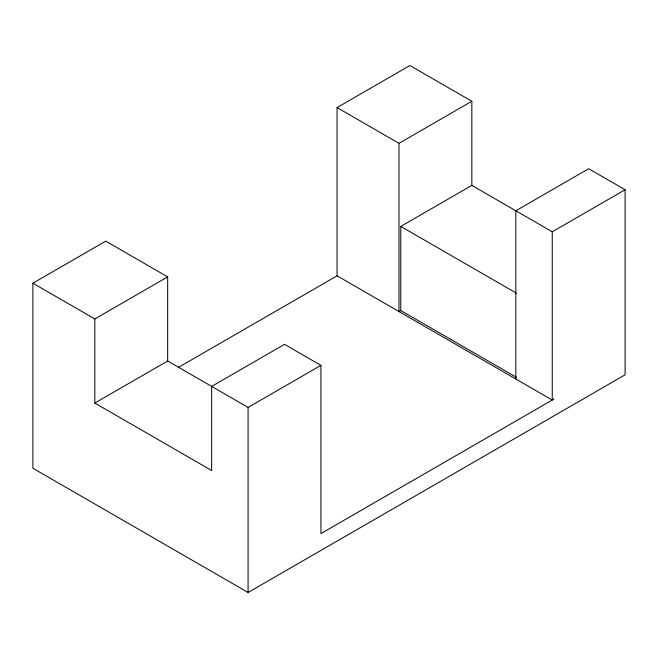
<?xml version="1.0" encoding="UTF-8"?>
<svg xmlns="http://www.w3.org/2000/svg" width="658" height="658" viewBox="0 0 658 658"><rect width="100%" height="100%" fill="white"/><g stroke="black" fill="none" stroke-linecap="round" stroke-linejoin="round"><path stroke-width="0.99" d="M515.831 379.016L515.831 210.782L588.68 168.719L625.1 189.751L625.1 374.805L248.074 592.48L32.9 468.249L32.9 283.195L105.749 241.132L167.667 276.886L167.667 361.003L94.818 403.058L94.818 318.941L167.667 276.886M625.1 189.751L552.251 231.805L552.251 400.039L337.077 275.809L337.077 107.575L409.926 65.52L471.844 101.266L471.844 185.383L400.78 226.418L400.78 310.535L516.472 377.322M337.077 107.575L398.995 143.329L471.844 101.266M178.705 367.246L337.077 275.809M400.78 310.535L398.995 311.563L398.995 143.329M167.667 361.003L248.074 407.425L320.923 365.363L320.923 533.597L554.036 399.011M471.844 185.383L552.251 231.805M400.78 226.418L516.472 293.205M320.923 365.363L284.503 344.34L211.654 386.394L211.654 470.511L94.818 403.058M32.9 283.195L94.818 318.941M248.074 407.425L248.074 592.48"/></g></svg>
